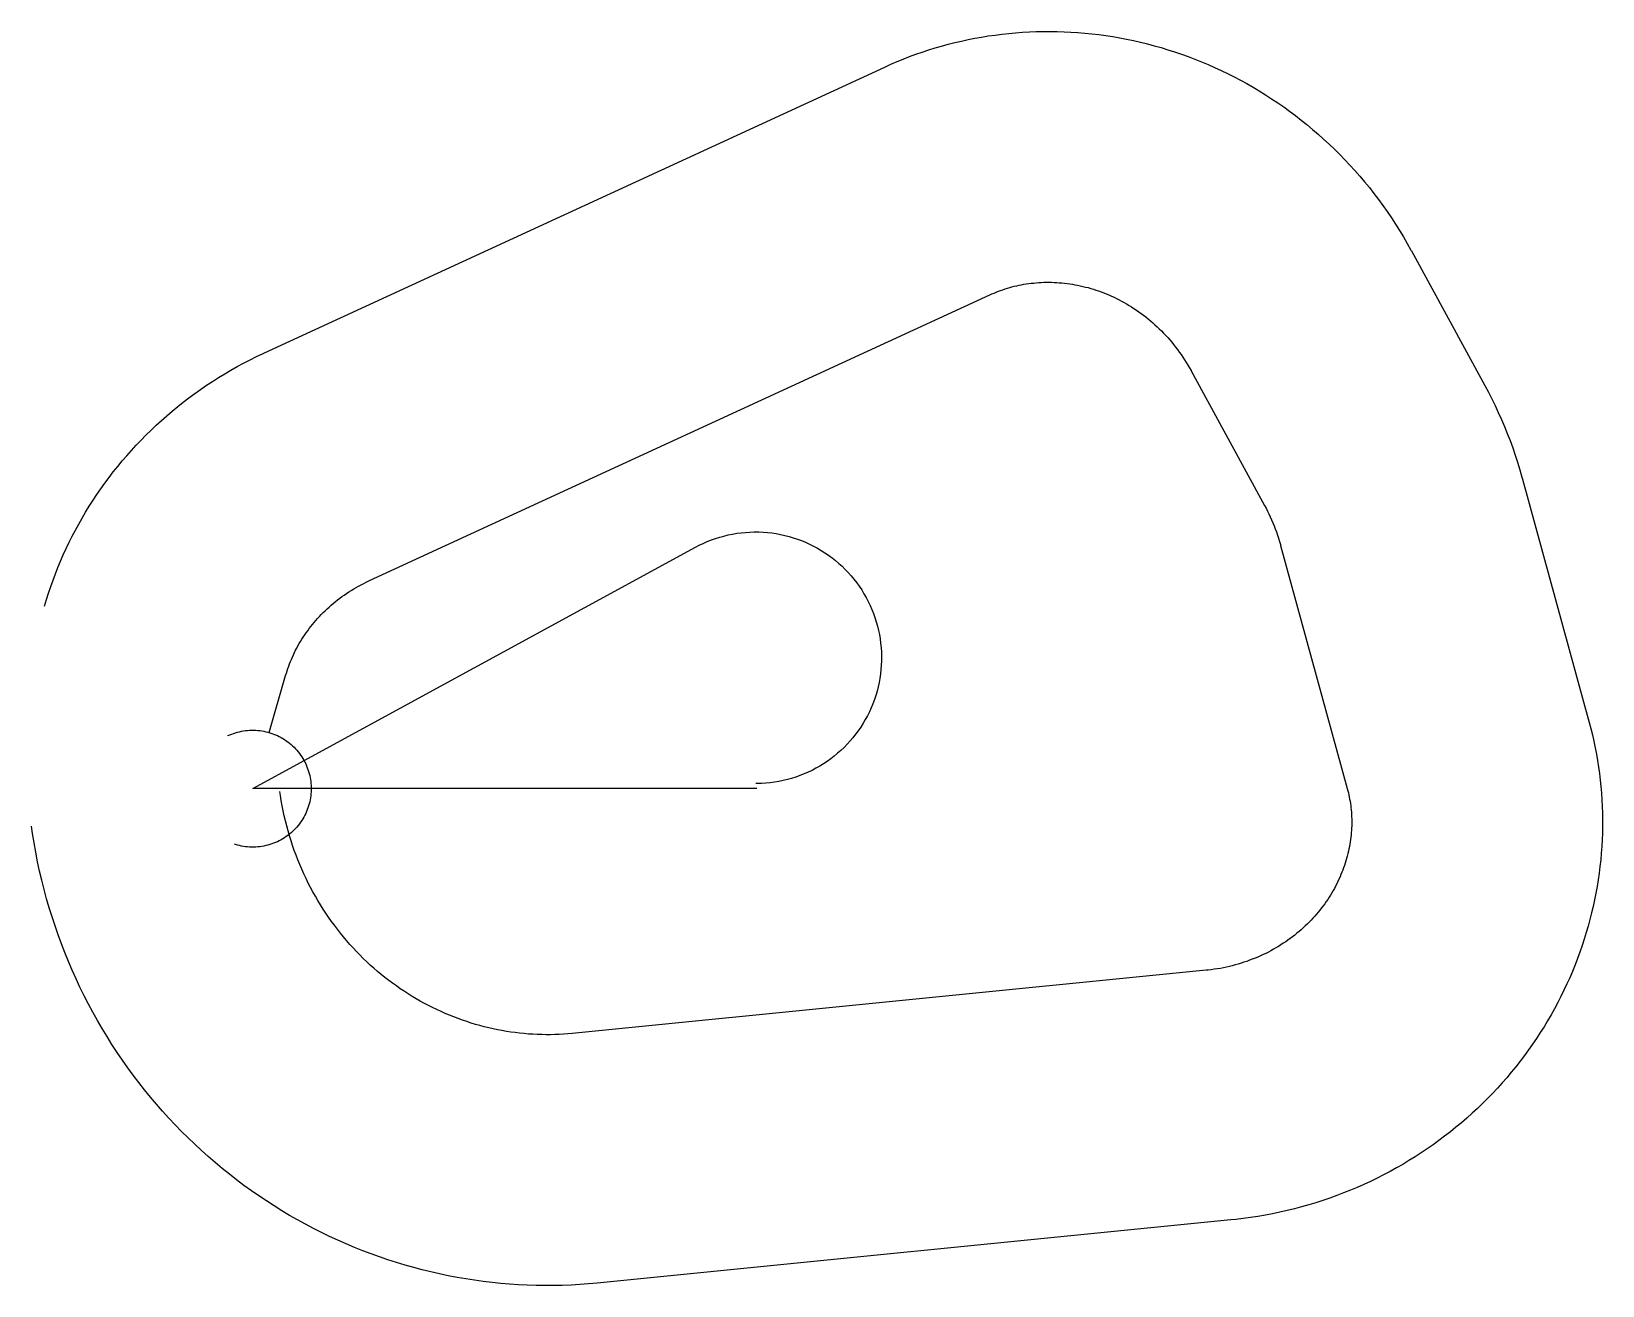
# Model space of a CAD drawing. Header units: metres. Extents: x -4057 to 24753, y -9112 to 13886.
import ezdxf

# ---------------------------------------------------------------- set-up
doc = ezdxf.new("R2010")
doc.units = ezdxf.units.M

msp = doc.modelspace()

# ---------------------------------------------------------------- linework, layer by layer
at = {"layer": 'Boundry', "color": 1}
for p, q in [((216, 7994), (11591, 13233)), ((21248, 9861), (22592, 7395)), ((2140, 3816), (13516, 9055)), ((17209, 7659), (18554, 5193)), ((23285, 5677), (24508, 1216)), ((18849, 4461), (20072, 0)), ((303, 1029), (604, 2076)), ((17482, -3331), (5859, -4490)), ((17938, -7909), (6316, -9067))]:
    msp.add_line(p, q, dxfattribs=at)
at = {"layer": 'NorminalTrack', "color": 1}
msp.add_lwpolyline([(9246, 0), (0, 0), (8118, 4426), (8118, 4426), (8189, 4464), (8262, 4498), (8336, 4531), (8411, 4560), (8487, 4587), (8563, 4612), (8641, 4633), (8719, 4652), (8798, 4668), (8878, 4682), (8957, 4693), (9038, 4700), (9118, 4706), (9198, 4708), (9279, 4707), (9360, 4704), (9440, 4698), (9520, 4689), (9600, 4677), (9679, 4662), (9757, 4645), (9836, 4625), (9913, 4602), (9989, 4577), (10065, 4549), (10139, 4518), (10213, 4485), (10285, 4449), (10356, 4411), (10425, 4370), (10493, 4327), (10560, 4281), (10624, 4233), (10688, 4183), (10749, 4131), (10808, 4077), (10866, 4021), (10922, 3962), (10975, 3902), (11026, 3840), (11076, 3776), (11122, 3711), (11167, 3643), (11209, 3575), (11249, 3505), (11286, 3433), (11321, 3361), (11353, 3287), (11383, 3212), (11410, 3136), (11434, 3059), (11456, 2982), (11475, 2903), (11491, 2825), (11505, 2745), (11515, 2665), (11523, 2585), (11528, 2505), (11531, 2424), (11530, 2344), (11527, 2263), (11520, 2183), (11511, 2103), (11500, 2023), (11485, 1944), (11468, 1865), (11448, 1787), (11425, 1710), (11400, 1633), (11372, 1558), (11341, 1483), (11308, 1410), (11272, 1338), (11233, 1267), (11193, 1198), (11149, 1130), (11104, 1063), (11056, 998), (11006, 935), (10954, 874), (10900, 814), (10843, 757), (10785, 701), (10725, 648), (10663, 596), (10599, 547), (10533, 500), (10466, 456), (10398, 413), (10328, 374), (10256, 336), (10183, 302), (10110, 269), (10035, 240), (9959, 213), (9882, 188), (9805, 167), (9726, 148), (9647, 131), (9568, 118), (9488, 107), (9408, 99), (9327, 94), (9247, 92), (9223, 92)], dxfattribs=at)
at = {"layer": 'WindSpiral', "color": 5}
for points in [[(11591, 13233), (11703, 13283), (11816, 13332), (11930, 13378), (12045, 13423), (12161, 13466), (12278, 13507), (12396, 13545), (12514, 13582), (12633, 13617), (12754, 13649), (12874, 13680), (12996, 13709), (13118, 13735), (13241, 13760), (13364, 13782), (13488, 13802), (13613, 13820), (13738, 13836), (13863, 13849), (13989, 13861), (14115, 13870), (14242, 13877), (14368, 13882), (14495, 13885), (14623, 13886), (14750, 13884), (14878, 13880), (15005, 13874), (15133, 13865), (15261, 13855), (15388, 13842), (15516, 13827), (15644, 13809), (15771, 13790), (15898, 13768), (16025, 13744), (16152, 13717), (16279, 13688), (16405, 13658), (16531, 13624), (16656, 13589), (16781, 13551), (16905, 13512), (17029, 13469), (17152, 13425), (17275, 13379), (17397, 13330), (17518, 13279), (17639, 13226), (17758, 13171), (17877, 13113), (17995, 13054), (18113, 12992), (18229, 12928), (18344, 12862), (18458, 12794), (18572, 12724), (18684, 12652), (18795, 12577), (18905, 12501), (19013, 12423), (19121, 12343), (19227, 12260), (19332, 12176), (19436, 12090), (19538, 12002), (19638, 11912), (19738, 11820), (19835, 11726), (19932, 11631), (20026, 11534), (20120, 11434), (20211, 11334), (20301, 11231), (20389, 11127), (20476, 11021), (20560, 10913), (20643, 10804), (20725, 10693), (20804, 10581), (20881, 10467), (20957, 10352), (21030, 10235), (21102, 10117), (21172, 9997), (21239, 9876), (21248, 9861)], [(13516, 9055), (13554, 9072), (13594, 9089), (13633, 9105), (13673, 9121), (13714, 9136), (13755, 9150), (13796, 9164), (13838, 9177), (13881, 9189), (13923, 9201), (13966, 9212), (14010, 9222), (14053, 9231), (14097, 9240), (14142, 9248), (14186, 9255), (14231, 9262), (14277, 9267), (14322, 9272), (14368, 9277), (14414, 9280), (14461, 9283), (14507, 9285), (14554, 9286), (14601, 9286), (14648, 9285), (14695, 9284), (14743, 9281), (14791, 9278), (14838, 9274), (14886, 9269), (14934, 9264), (14982, 9257), (15030, 9250), (15078, 9241), (15126, 9232), (15175, 9222), (15223, 9211), (15271, 9199), (15319, 9187), (15367, 9173), (15415, 9159), (15463, 9143), (15511, 9127), (15559, 9110), (15606, 9092), (15653, 9073), (15701, 9053), (15748, 9032), (15795, 9011), (15841, 8988), (15888, 8965), (15934, 8941), (15980, 8915), (16025, 8889), (16071, 8862), (16116, 8834), (16160, 8806), (16205, 8776), (16249, 8746), (16292, 8714), (16335, 8682), (16378, 8649), (16420, 8615), (16462, 8580), (16503, 8544), (16544, 8508), (16585, 8471), (16624, 8432), (16664, 8394), (16703, 8354), (16741, 8313), (16778, 8272), (16815, 8230), (16852, 8187), (16887, 8143), (16922, 8098), (16957, 8053), (16990, 8007), (17023, 7960), (17056, 7913), (17087, 7865), (17118, 7816), (17148, 7766), (17177, 7716), (17206, 7665), (17209, 7659)], [(-3816, 3349), (-3780, 3468), (-3743, 3587), (-3703, 3706), (-3661, 3823), (-3617, 3941), (-3571, 4057), (-3523, 4173), (-3473, 4288), (-3420, 4403), (-3366, 4517), (-3310, 4630), (-3251, 4742), (-3190, 4853), (-3128, 4963), (-3063, 5073), (-2997, 5181), (-2928, 5289), (-2857, 5395), (-2785, 5500), (-2711, 5604), (-2634, 5707), (-2556, 5809), (-2476, 5909), (-2394, 6009), (-2310, 6106), (-2224, 6203), (-2137, 6298), (-2048, 6392), (-1957, 6484), (-1864, 6575), (-1770, 6665), (-1674, 6753), (-1576, 6839), (-1476, 6924), (-1375, 7007), (-1273, 7088), (-1169, 7168), (-1063, 7246), (-956, 7322), (-847, 7396), (-737, 7469), (-626, 7540), (-513, 7609), (-399, 7676), (-283, 7741), (-166, 7804), (-48, 7866), (71, 7925), (191, 7982), (216, 7994)], [(22592, 7395), (22658, 7273), (22721, 7149), (22782, 7024), (22841, 6898), (22898, 6771), (22953, 6642), (23006, 6512), (23056, 6382), (23104, 6250), (23150, 6117), (23194, 5984), (23236, 5849), (23275, 5713), (23285, 5677)], [(18554, 5193), (18581, 5142), (18608, 5089), (18634, 5037), (18659, 4983), (18683, 4929), (18706, 4874), (18729, 4819), (18750, 4763), (18771, 4707), (18791, 4650), (18809, 4593), (18827, 4535), (18844, 4476), (18849, 4461)], [(604, 2076), (617, 2119), (630, 2161), (645, 2203), (660, 2245), (675, 2287), (692, 2329), (709, 2371), (727, 2413), (746, 2454), (766, 2495), (787, 2537), (808, 2578), (830, 2618), (853, 2659), (877, 2699), (902, 2739), (927, 2779), (953, 2818), (980, 2857), (1008, 2896), (1036, 2935), (1066, 2973), (1096, 3010), (1127, 3048), (1158, 3085), (1191, 3121), (1224, 3157), (1258, 3193), (1292, 3228), (1328, 3263), (1364, 3297), (1401, 3331), (1438, 3364), (1476, 3396), (1515, 3428), (1555, 3460), (1595, 3491), (1637, 3521), (1678, 3551), (1721, 3580), (1764, 3608), (1807, 3636), (1852, 3663), (1897, 3690), (1942, 3715), (1988, 3740), (2035, 3765), (2083, 3788), (2131, 3811), (2140, 3816)], [(24508, 1216), (24538, 1101), (24567, 985), (24593, 869), (24618, 751), (24641, 634), (24661, 515), (24680, 396), (24696, 277), (24710, 157), (24723, 37), (24733, -84), (24741, -205), (24747, -326), (24751, -448), (24753, -570), (24752, -692), (24750, -814), (24745, -936), (24738, -1059), (24729, -1181), (24718, -1303), (24705, -1426), (24690, -1548), (24672, -1670), (24653, -1793), (24631, -1914), (24607, -2036), (24580, -2158), (24552, -2279), (24522, -2400), (24489, -2520), (24454, -2640), (24417, -2760), (24378, -2879), (24337, -2997), (24294, -3115), (24248, -3233), (24201, -3350), (24151, -3466), (24099, -3581), (24045, -3696), (23989, -3810), (23931, -3923), (23871, -4035), (23809, -4146), (23745, -4256), (23679, -4366), (23611, -4474), (23541, -4581), (23469, -4687), (23395, -4792), (23319, -4896), (23241, -4999), (23161, -5101), (23079, -5201), (22996, -5300), (22911, -5397), (22823, -5494), (22734, -5588), (22644, -5682), (22551, -5774), (22457, -5864), (22361, -5953), (22264, -6040), (22164, -6126), (22064, -6210), (21961, -6293), (21857, -6373), (21752, -6452), (21645, -6530), (21536, -6605), (21426, -6679), (21315, -6751), (21202, -6821), (21088, -6889), (20972, -6955), (20855, -7020), (20737, -7082), (20618, -7142), (20497, -7201), (20376, -7257), (20253, -7311), (20129, -7363), (20004, -7414), (19878, -7461), (19751, -7507), (19623, -7551), (19494, -7592), (19364, -7632), (19234, -7669), (19102, -7704), (18970, -7736), (18837, -7766), (18703, -7794), (18569, -7820), (18434, -7843), (18299, -7864), (18163, -7883), (18026, -7900), (17938, -7909)], [(-453, 972), (-419, 987), (-384, 1001), (-349, 1014), (-314, 1026), (-278, 1036), (-241, 1045), (-205, 1053), (-168, 1059), (-131, 1065), (-93, 1068), (-56, 1071), (-19, 1072), (19, 1072), (56, 1071), (93, 1068), (131, 1065), (168, 1059), (205, 1053), (241, 1045), (278, 1036), (314, 1026), (349, 1014), (384, 1001), (419, 987), (453, 972), (487, 956), (520, 938), (552, 919), (584, 900), (615, 879), (645, 857), (675, 834), (704, 809), (731, 784), (758, 758), (784, 731), (809, 704), (834, 675), (857, 645), (879, 615), (900, 584), (919, 552), (938, 520), (956, 487), (972, 453), (987, 419), (1001, 384), (1014, 349), (1026, 314), (1036, 278), (1045, 241), (1053, 205), (1059, 168), (1065, 131), (1068, 93), (1071, 56), (1072, 19), (1072, -19), (1071, -56), (1068, -93), (1065, -131), (1059, -168), (1053, -205), (1045, -241), (1036, -278), (1026, -314), (1014, -349), (1001, -384), (987, -419), (972, -453), (956, -487), (938, -520), (919, -552), (900, -584), (879, -615), (857, -645), (834, -675), (809, -704), (784, -731), (758, -758), (731, -784), (704, -809), (675, -834), (645, -857), (615, -879), (584, -900), (552, -919), (520, -938), (487, -956), (453, -972), (419, -987), (384, -1001), (349, -1014), (314, -1026), (278, -1036), (241, -1045), (205, -1053), (168, -1059), (131, -1065), (93, -1068), (56, -1071), (19, -1072), (-19, -1072), (-56, -1071), (-93, -1068), (-131, -1065), (-168, -1059), (-205, -1053), (-241, -1045), (-278, -1036), (-314, -1026), (-331, -1020)], [(20072, 0), (20082, -38), (20091, -76), (20100, -114), (20108, -153), (20115, -192), (20122, -231), (20128, -270), (20134, -310), (20138, -350), (20143, -391), (20146, -432), (20149, -472), (20151, -514), (20152, -555), (20153, -596), (20153, -638), (20152, -680), (20150, -722), (20148, -764), (20145, -807), (20141, -849), (20136, -892), (20131, -934), (20125, -977), (20118, -1020), (20110, -1063), (20102, -1106), (20092, -1149), (20082, -1192), (20072, -1235), (20060, -1278), (20047, -1321), (20034, -1364), (20020, -1406), (20005, -1449), (19990, -1492), (19973, -1534), (19956, -1577), (19938, -1619), (19919, -1661), (19899, -1703), (19879, -1745), (19857, -1787), (19835, -1828), (19812, -1869), (19788, -1910), (19764, -1951), (19738, -1991), (19712, -2031), (19685, -2071), (19657, -2110), (19629, -2149), (19599, -2188), (19569, -2227), (19538, -2265), (19507, -2302), (19474, -2339), (19441, -2376), (19407, -2412), (19372, -2448), (19337, -2483), (19300, -2518), (19263, -2552), (19226, -2586), (19187, -2619), (19148, -2652), (19108, -2684), (19067, -2716), (19026, -2747), (18984, -2777), (18942, -2807), (18898, -2836), (18854, -2864), (18810, -2892), (18764, -2919), (18719, -2945), (18672, -2971), (18625, -2996), (18577, -3020), (18529, -3043), (18480, -3066), (18431, -3087), (18381, -3109), (18330, -3129), (18279, -3148), (18228, -3167), (18176, -3184), (18123, -3201), (18071, -3217), (18017, -3232), (17963, -3247), (17909, -3260), (17854, -3273), (17799, -3284), (17744, -3295), (17688, -3304), (17632, -3313), (17576, -3321), (17519, -3328), (17482, -3331)], [(5859, -4490), (5780, -4497), (5701, -4503), (5621, -4507), (5541, -4510), (5461, -4512), (5380, -4512), (5300, -4511), (5219, -4508), (5138, -4504), (5057, -4499), (4976, -4492), (4895, -4484), (4814, -4474), (4732, -4463), (4651, -4451), (4570, -4437), (4489, -4421), (4408, -4404), (4327, -4386), (4247, -4366), (4166, -4345), (4086, -4322), (4006, -4298), (3926, -4272), (3847, -4245), (3768, -4217), (3689, -4187), (3610, -4155), (3532, -4122), (3454, -4088), (3377, -4052), (3300, -4015), (3224, -3977), (3148, -3937), (3073, -3895), (2999, -3853), (2925, -3809), (2851, -3763), (2778, -3716), (2706, -3668), (2635, -3618), (2564, -3567), (2494, -3515), (2425, -3461), (2357, -3406), (2289, -3350), (2223, -3292), (2157, -3234), (2092, -3174), (2028, -3112), (1965, -3050), (1903, -2986), (1842, -2921), (1782, -2855), (1723, -2787), (1665, -2719), (1608, -2649), (1553, -2578), (1498, -2506), (1445, -2433), (1392, -2359), (1341, -2284), (1291, -2208), (1243, -2130), (1195, -2052), (1149, -1973), (1105, -1893), (1061, -1812), (1019, -1730), (978, -1647), (939, -1563), (901, -1479), (864, -1393), (829, -1307), (796, -1220), (763, -1133), (732, -1044), (703, -955), (675, -865), (649, -775), (624, -684), (601, -592), (580, -500), (560, -407), (541, -314), (524, -220), (509, -125), (499, -54)], [(6316, -9067), (6156, -9081), (5997, -9093), (5837, -9102), (5677, -9108), (5516, -9112), (5355, -9112), (5195, -9110), (5034, -9105), (4872, -9097), (4711, -9086), (4550, -9073), (4389, -9056), (4228, -9037), (4068, -9015), (3907, -8990), (3747, -8962), (3587, -8932), (3428, -8898), (3268, -8862), (3110, -8823), (2952, -8782), (2794, -8737), (2637, -8690), (2481, -8639), (2326, -8586), (2171, -8531), (2017, -8472), (1864, -8411), (1712, -8347), (1561, -8280), (1411, -8211), (1262, -8139), (1114, -8064), (967, -7987), (821, -7907), (677, -7824), (534, -7739), (392, -7651), (252, -7560), (113, -7467), (-24, -7372), (-160, -7274), (-294, -7174), (-426, -7071), (-557, -6965), (-686, -6858), (-814, -6748), (-940, -6635), (-1063, -6521), (-1185, -6404), (-1305, -6285), (-1423, -6163), (-1539, -6040), (-1653, -5914), (-1765, -5786), (-1875, -5656), (-1982, -5524), (-2088, -5391), (-2191, -5255), (-2291, -5117), (-2390, -4977), (-2486, -4836), (-2580, -4692), (-2671, -4547), (-2760, -4400), (-2847, -4252), (-2931, -4101), (-3012, -3950), (-3091, -3796), (-3167, -3641), (-3240, -3485), (-3311, -3327), (-3380, -3168), (-3445, -3007), (-3508, -2846), (-3568, -2682), (-3625, -2518), (-3679, -2353), (-3731, -2186), (-3779, -2019), (-3825, -1850), (-3868, -1681), (-3908, -1510), (-3945, -1339), (-3979, -1167), (-4010, -994), (-4038, -821), (-4057, -689)]]:
    msp.add_lwpolyline(points, dxfattribs=at)

doc.saveas('drawing.dxf')
